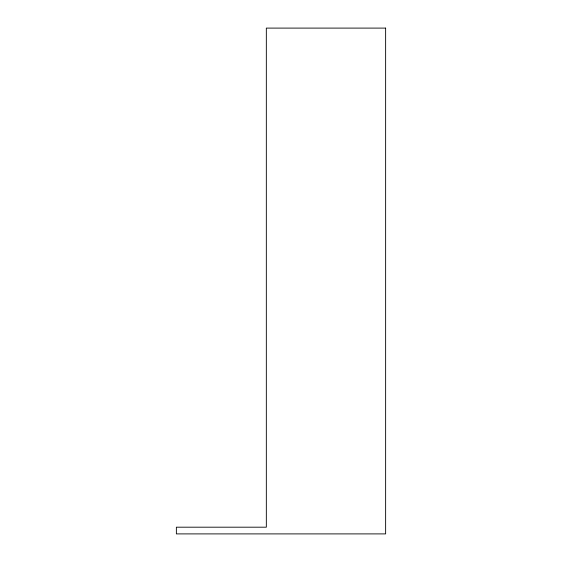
<?xml version="1.0" encoding="UTF-8"?>
<svg xmlns="http://www.w3.org/2000/svg" width="562" height="562" viewBox="0 0 562 562"><rect width="100%" height="100%" fill="white"/><g stroke="black" fill="none" stroke-linecap="round" stroke-linejoin="round"><path stroke-width="0.84" d="M385.63 28.1L266.332 28.1L266.332 527.191L176.37 527.191L176.37 533.9L385.63 533.9L385.63 28.1"/></g></svg>
